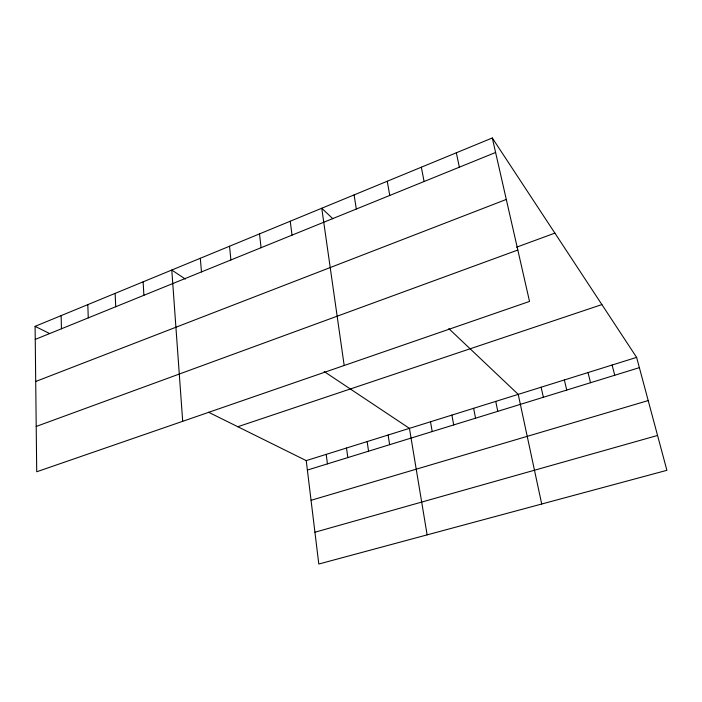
<?xml version="1.0" encoding="UTF-8"?>
<svg xmlns="http://www.w3.org/2000/svg" width="702" height="702" viewBox="0 0 702 702"><rect width="100%" height="100%" fill="white"/><g stroke="black" fill="none" stroke-linecap="round" stroke-linejoin="round"><path stroke-width="1.05" d="M492.295 137.969L529.536 301.43L36.715 471.77L35.1 326.351L492.295 137.969L636.617 357.379L666.9 470.314L318.796 564.031L306.23 460.609L208.52 412.223M35.24 339.417L495.594 152.474M35.714 381.484L506.3 199.438M516.593 247.183L554.878 233.117M36.206 426.456L517.822 250.026M237.802 426.728L601.886 304.589M306.23 460.609L636.617 357.379M307.379 470.068L639.373 367.655M311.056 500.298L648.192 400.57M314.935 532.23L657.555 435.459M35.1 326.351L49.719 333.59M185.354 279.071L171.788 270.033L182.695 421.314M324.175 371.551L409.45 428.36L427.123 534.863M332.862 218.761L321.753 208.24L344.182 365.496M448.806 328.597L518.225 394.366L541.716 504.018M612.109 365.04L614.733 375.254M588.03 372.56L590.522 382.722M564.364 379.957L566.733 390.058M541.102 387.223L543.357 397.271M456.335 152.79L459.354 167.199M495.744 401.395L497.771 411.337M473.631 408.301L475.552 418.19M421.34 167.208L424.087 181.52M451.886 415.101L453.703 424.929M430.493 421.779L432.204 431.554M387.267 181.248L389.75 195.454M354.089 194.919L356.318 209.038M388.118 435.021L389.636 444.691M367.146 441.576L368.559 451.193M346.507 448.025L347.832 457.59M326.202 454.369L327.439 463.873M290.242 221.227L292.014 235.152M259.512 233.889L261.074 247.709M229.545 246.235L230.905 259.959M200.316 258.275L201.474 271.911M143.111 281.853L143.901 295.288M115.119 293.383L115.742 306.73M87.811 304.633L88.268 317.883M61.144 315.619L61.443 328.782"/></g></svg>
